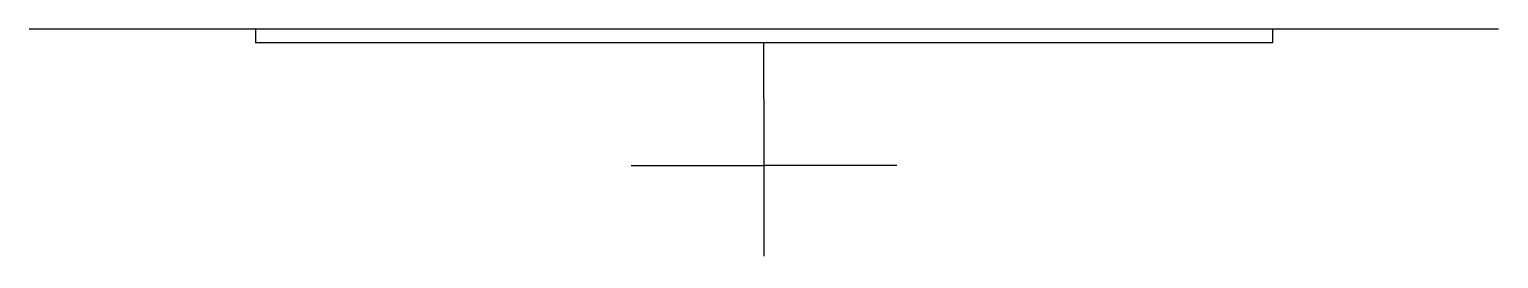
# Model space of a CAD drawing. Header units: millimetres. Extents: x 8445 to 9824, y 2435 to 4938.
# Drawn here: x 8581 to 9751, y 4755 to 4938 of the extents above; entities outside this region: 4.
import ezdxf

# ---------------------------------------------------------------- set-up
doc = ezdxf.new("R2010")
doc.units = ezdxf.units.MM
doc.header["$LTSCALE"] = 100
doc.linetypes.add('CENTER', pattern=[2, 1.25, -0.25, 0.25, -0.25])
doc.layers.add('ele', color=7, linetype='Continuous')
doc.layers.add('SHEET', color=1, linetype='Continuous')
doc.styles.add('GHG1', font='Dotum.ttf')

msp = doc.modelspace()

# ---------------------------------------------------------------- linework, layer by layer
at = {"color": 8}
msp.add_line((9166.3, 4882.3), (9166.3, 4927.3), dxfattribs=at)
at = {"color": 1, "linetype": 'CENTER'}
for p, q in [((9166.3, 4882.3), (9166.3, 4755.3)), ((9060.5, 4829.5), (9166.3, 4829.5)), ((9272.2, 4829.5), (9166.3, 4829.5))]:
    msp.add_line(p, q, dxfattribs=at)
at = {"layer": 'ele', "color": 3}
msp.add_line((9751.3, 4938.1), (8581.3, 4938.1), dxfattribs=at)
at = {"layer": 'ele', "color": 4}
for p, q in [((8761.3, 4938.1), (8761.3, 4927.3)), ((9571.3, 4938.1), (9571.3, 4927.3))]:
    msp.add_line(p, q, dxfattribs=at)
at = {"layer": 'ele', "color": 7}
msp.add_line((9571.3, 4927.3), (8761.3, 4927.3), dxfattribs=at)
at = {"layer": 'SHEET', "color": 7}
for p, q in [((8444.5, 2686.2), (9824.1, 2686.2)), ((8695.4, 2686.2), (8695.4, 2435.4))]:
    msp.add_line(p, q, dxfattribs=at)
msp.add_circle((8695.4, 2686.2), 125.4, dxfattribs=at)

# ---------------------------------------------------------------- texts
at = {"layer": 'SHEET', "color": 7, "linetype": 'Continuous', "style": 'GHG1'}
msp.add_text('CEILING LIGHT-2', height=80, dxfattribs=at).set_placement((8871.4, 2713.8))

doc.saveas('drawing.dxf')
